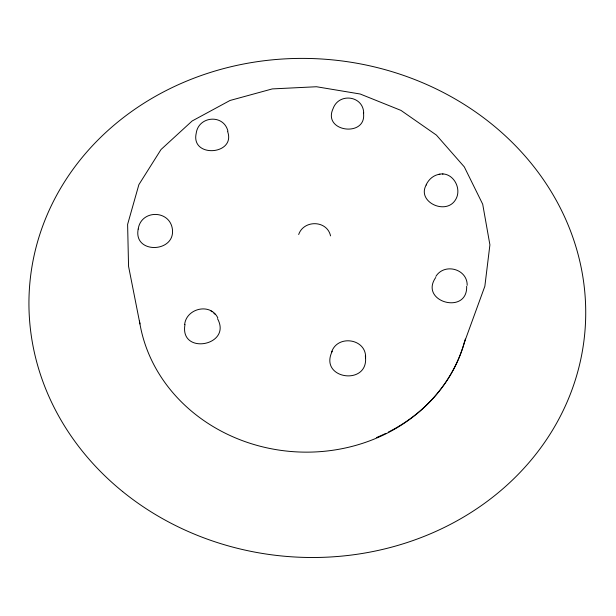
<?xml version="1.0" encoding="UTF-8"?>
<svg xmlns="http://www.w3.org/2000/svg" width="616" height="616" viewBox="0 0 616 616"><rect width="100%" height="100%" fill="white"/><g stroke="black" fill="none" stroke-linecap="round" stroke-linejoin="round"><path stroke-width="0.92" d="M184.654 324.478C186.34 308.354 210.341 302.479 217.818 317.887M185.016 324.401C179.071 355.586 232.409 345.876 217.54 318.726M464.587 341.872L484.854 286.232L489.905 244.837L482.698 204.204L464.318 166.913L436.405 135.089L400.954 110.395L360.198 94.017L316.493 86.741L272.28 88.912L230.007 100.477L192.13 120.99L161.022 149.519L138.885 184.638L127.612 224.393L128.552 266.305L139.947 323.931M426.118 185C428.482 179.472 433.818 174.782 439.947 174.251M426.618 184.299C415.831 201.324 445.43 215.715 455.316 200.085C462.808 188.812 452.737 170.886 438.707 174.336M331.57 352.167C337.283 334.288 366.474 338.5 365.604 357.788M332.278 351.205C318.125 379.564 369.993 386.54 365.319 355.802M298.675 234.519C303.75 219.612 327.173 220.112 330.546 235.897M435.751 277.477C418.703 301.725 467.66 315.461 466.659 286.317M435.882 276.407C444.444 262.655 467.505 268.907 467.174 285.354M442.45 174.082L443.02 174.035M210.888 310.849L212.104 311.835M213.868 313.244L215.415 314.491M227.928 131.193C223.739 113.821 198.498 115.924 196.211 133.272C190.498 158.274 236.044 155.093 227.635 131.562M363.694 113.398C363.656 95.711 338.9 92.284 333.087 108.601C322.076 132.186 367.205 137.707 363.448 112.936M465.334 339.1A165.904 148.741 4.4 0 1 296.319 451.867A165.904 148.741 4.4 0 1 139.486 321.09M464.341 342.334A163.201 146.392 4.6 0 1 448.263 378.47A163.186 146.362 4.7 0 1 388.365 432.101M385.778 433.387A163.186 146.362 4.7 0 1 376.407 437.591M138.2 229.083C133.125 254.2 175.252 252.984 172.418 229.368C169.97 209.656 141.01 209.363 138.2 229.083M122.676 491.607A278.586 249.334 4.8 0 0 580.087 362.439A278.586 249.334 4.8 0 0 219.227 69.8A278.586 249.334 4.8 0 0 122.676 491.607"/></g></svg>
